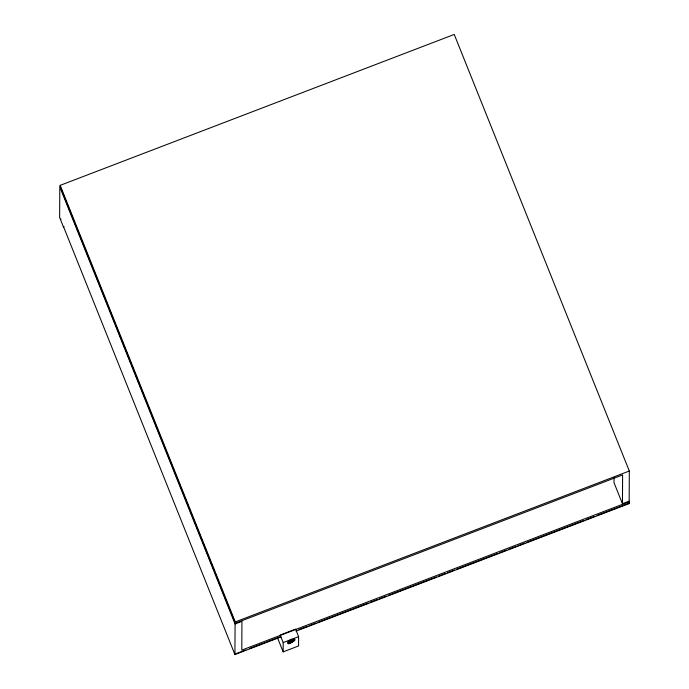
<?xml version="1.0" encoding="UTF-8"?>
<svg xmlns="http://www.w3.org/2000/svg" width="689" height="689" viewBox="0 0 689 689"><rect width="100%" height="100%" fill="white"/><g stroke="black" fill="none" stroke-linecap="round" stroke-linejoin="round"><path stroke-width="1.03" d="M60.184 185.35L60.176 186.685L235.259 623.261L622.606 474.928L622.46 503.745L629.16 501.179L629.315 471.018L454.232 34.45L60.184 185.35L235.268 621.917L235.259 623.261M64.051 226.595L63.397 226.845L63.397 226.371L234.923 654.55L281.043 636.886M234.923 654.55L235.087 623.958L59.788 186.865L59.633 217.457L63.397 226.845M283.153 651.863L283.196 642.579L280.173 635.043L295.59 629.135L298.613 636.67L298.561 645.963L283.153 651.863L277.538 637.876M614.02 477.546L613.994 482.653L622.667 504.27M296.098 631.124L629.358 503.504L629.16 501.179M292.102 642.096L291.955 640.925L292.102 642.096L290.31 643.009L289.948 642.372M288.45 642.708L288.812 643.345L292.791 640.46L292.532 641.02L292.17 640.382M291.955 640.916L293.927 639.487L294.048 640.684L292.317 641.562M290.31 643.009L290.198 641.812M292.532 641.02L294.289 640.124M288.812 643.345L290.56 642.449M60.391 219.352L61.045 219.093M235.268 621.917L629.315 471.018M235.087 623.958L241.942 621.332L241.796 650.123L629.367 501.704M234.777 654.171L245.818 649.942M249.831 648.409L279.941 636.877M299.009 629.574L299.741 629.298M300.016 629.195L307.036 626.499M309.042 625.733L316.07 623.045M318.077 622.27L368.262 603.056M370.269 602.289L377.296 599.594M379.303 598.827L386.331 596.14M388.338 595.365L436.507 576.917M438.514 576.15L445.542 573.463M447.549 572.688L454.576 570.001M456.583 569.235L497.734 553.474M499.74 552.707L506.768 550.02M508.775 549.245L515.794 546.558M517.809 545.791L524.829 543.096M526.835 542.329L584.048 520.419M586.055 519.652L594.082 516.578M597.096 515.424L629.212 503.125M283.196 642.579L298.613 636.67M293.686 640.047L294.048 640.684M290.413 641.278L290.775 641.915M628.566 501.514L629.358 503.504M288.493 642.053A3.307 0.611 -29.5 0 1 290.413 639.892M291.171 639.478A3.307 0.611 -29.5 0 1 291.903 639.134M288.39 643.121A4.022 0.749 -29.5 0 1 290.732 640.494A4.022 0.749 -29.5 0 1 294.444 639.668M291.645 641.692A4.022 0.749 -29.5 0 1 290.724 642.191M289.397 643.569A4.022 0.749 -29.5 0 0 295.038 639.96A4.022 0.749 -29.5 0 0 290.198 641.674A4.022 0.749 -29.5 0 0 289.397 643.569"/></g></svg>
